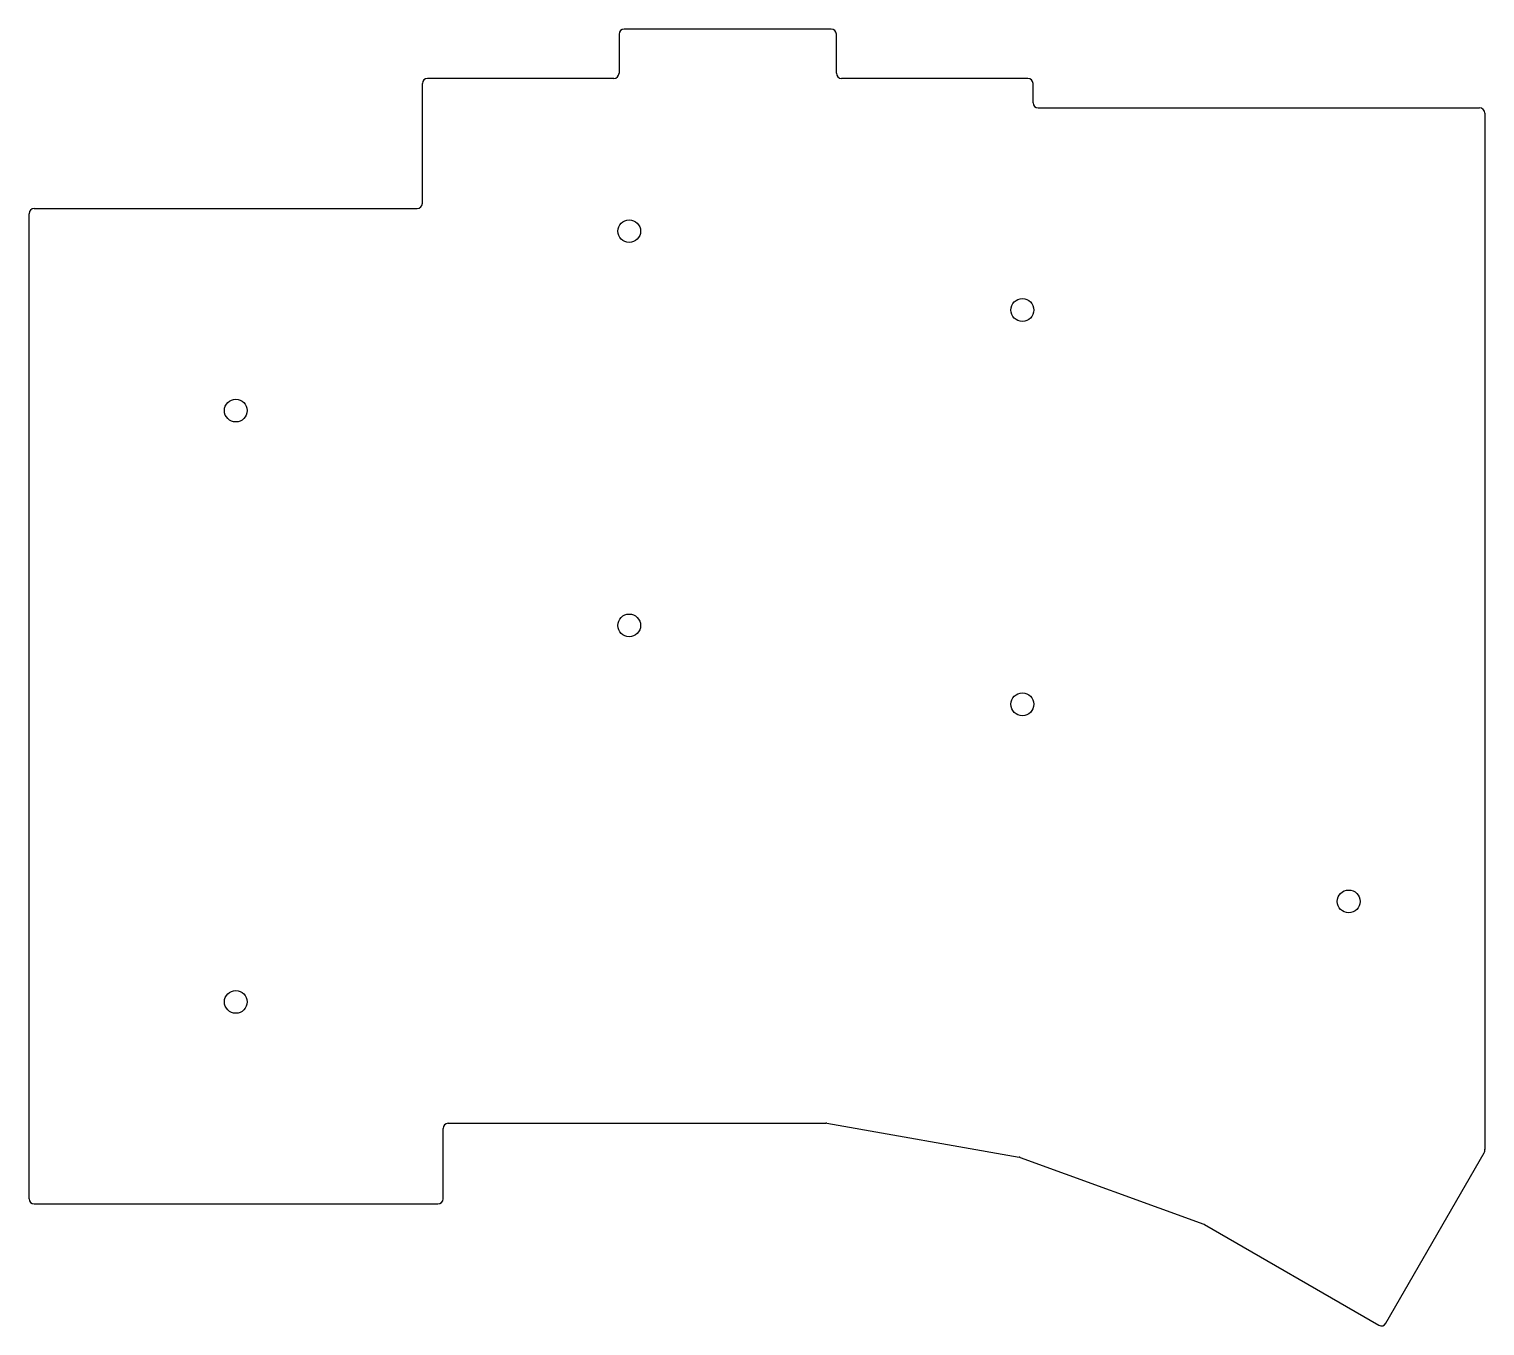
# Model space of a CAD drawing. Header units: millimetres. Extents: x -10 to 130, y -22 to 104.
import ezdxf

# ---------------------------------------------------------------- set-up
doc = ezdxf.new("R2010")
doc.units = ezdxf.units.MM

msp = doc.modelspace()

# ---------------------------------------------------------------- linework, layer by layer
for p, q in [((46.5, 103.04), (46.5, 99.27)), ((67, 103.54), (47, 103.54)), ((67.5, 99.27), (67.5, 103.04)), ((46, 98.77), (28, 98.77)), ((86, 98.77), (68, 98.77)), ((27.5, 86.7), (27.5, 98.27)), ((86.5, 96.42), (86.5, 98.27)), ((87, 95.92), (129.65, 95.92)), ((130.15, 95.42), (130.15, -4.72)), ((-10, 86.2), (27, 86.2)), ((-10.5, -9.5), (-10.5, 85.7)), ((29.5, -9.5), (29.5, -2.7)), ((30, -2.2), (48.5, -2.2)), ((48.5, -2.19), (48.5, -2.2)), ((48.5, -2.19), (66.49, -2.19)), ((66.58, -2.2), (85.17, -5.48)), ((85.25, -5.5), (102.99, -11.96)), ((120.59, -21.53), (130.09, -5.07)), ((-10, -10), (29, -10)), ((103.07, -11.99), (119.91, -21.71))]:
    msp.add_line(p, q)
for centre in [(47.48, 84.01), (85.47, 76.39), (9.47, 66.67), (47.48, 45.91), (85.47, 38.29), (117, 19.24), (9.47, 9.53)]:
    msp.add_circle(centre, 1.1)
for centre, start, end in [((47, 103.04), 90, 180), ((67, 103.04), 0, 90), ((28, 98.27), 90, 180), ((46, 99.27), 270, 0), ((68, 99.27), 180, 270), ((86, 98.27), 0, 90), ((87, 96.42), 180, 270), ((129.65, 95.42), 0, 90), ((-10, 85.7), 90, 180), ((27, 86.7), 270, 0), ((30, -2.7), 90, 180), ((66.49, -2.69), 80, 90), ((85.08, -5.97), 70, 80), ((129.66, -4.82), 330, 372.2466), ((-10, -9.5), 180, 270), ((29, -9.5), 270, 0), ((102.82, -12.43), 60, 70), ((120.16, -21.28), 240, 330)]:
    msp.add_arc(centre, 0.5, start, end)

doc.saveas('drawing.dxf')
